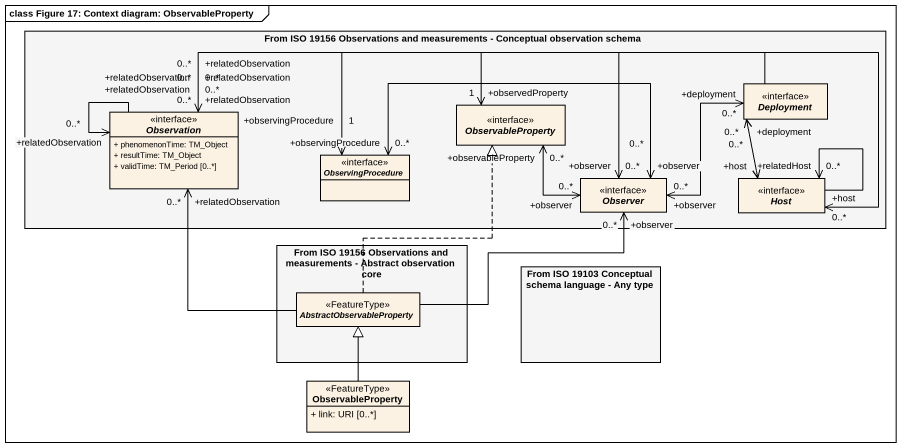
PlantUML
@startuml
mainframe class Figure 17: Context diagram: ObservableProperty
allowmixing
hide circle
hide empty members
skinparam classAttributeIconSize 0
rectangle "From ISO 19156 Observations and measurements - Conceptual observation schema" as From_ISO_19156_Observations #F5F5F5 {
  interface Deployment
  interface Observation {
    + phenomenonTime: TM_Object
    + resultTime: TM_Object
    + validTime: TM_Period [0..*]
  }
  interface ObservableProperty
  interface ObservingProcedure
  interface Observer
  interface Host
}
rectangle "From ISO 19156 Observations and measurements - Abstract observation core" as From_ISO_19156_Observations_2 #F5F5F5 {
  abstract class AbstractObservableProperty <<FeatureType>>
}
rectangle "From ISO 19103 Conceptual schema language - Any type" as From_ISO_19103_Conceptual #F5F5F5
class "ObservableProperty" as ObservableProperty_2 <<FeatureType>> {
  + link: URI [0..*]
}
Deployment -left-> "+relatedObservation\n0..*" Observation
Observation --> "+relatedObservation\n0..*" Observation
Observation "+relatedObservation\n0..*" <-right-> "+observedProperty\n1" ObservableProperty
Observation "+relatedObservation\n0..*" <-right-> "+observingProcedure\n1" ObservingProcedure
Observation "+relatedObservation\n0..*" <-right-> "+observer\n0..*" Observer
Observer "+observer\n0..*" <-right-> "+deployment\n0..*" Deployment
Observer "+observer\n0..*" <-up-> "+observableProperty\n0..*" ObservableProperty
Observer "+observer\n0..*" <-left-> "+observingProcedure\n0..*" ObservingProcedure
Host "+host\n0..*" <-up-> "+deployment\n0..*" Deployment
Host "+host\n0..*" <-left-> "+relatedObservation\n0..*" Observation
Host --> "+relatedHost\n0..*" Host
AbstractObservableProperty -up-> "+relatedObservation\n0..*" Observation
AbstractObservableProperty .up.|> ObservableProperty
AbstractObservableProperty -right-> "+observer\n0..*" Observer
ObservableProperty_2 -up-|> AbstractObservableProperty
@enduml
